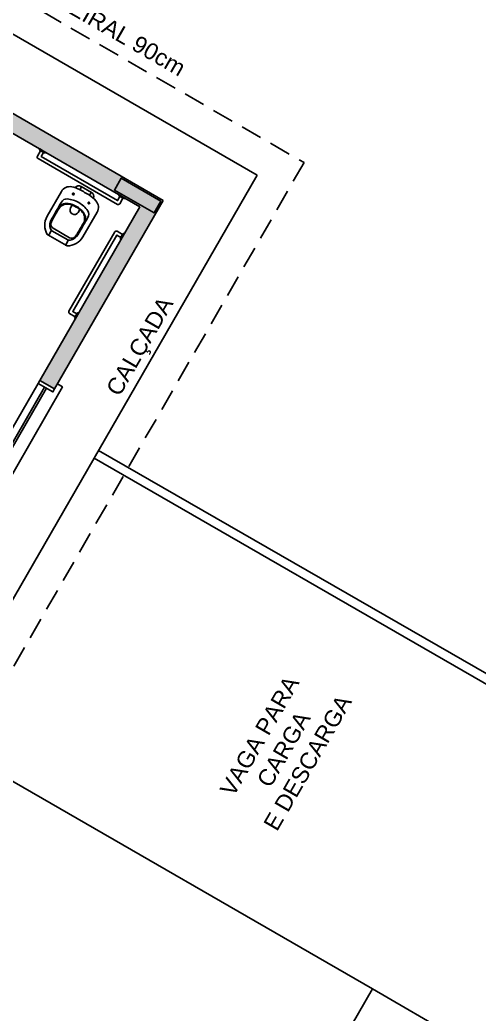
# Model space of a CAD drawing. Extents: x 247 to 523, y 32 to 113.
# Drawn here: x 485.13 to 489.14, y 57.14 to 65.82 of the extents above; entities that cross this region are included whole.
import ezdxf

# ---------------------------------------------------------------- set-up
doc = ezdxf.new("R2010")
doc.units = 0
doc.header["$LTSCALE"] = 0.005
doc.set_wipeout_variables(frame=1)
doc.linetypes.add('TRACEJADO_G', pattern=[0.375, 0.25, -0.125])
for name, color, linetype in [('A-COTAS', 1, 'CONTINUOUS'), ('A-JANEL', 3, 'CONTINUOUS'), ('A-PAREDE', 5, 'CONTINUOUS'), ('A-PISOS-CTEL', 2, 'TRACEJADO_G'), ('A-PISOS-NIVEL', 1, 'CONTINUOUS'), ('ARQ-ALV-VISTA2', 2, 'CONTINUOUS'), ('ARQ-ESQ-VISTA1', 2, 'CONTINUOUS'), ('ARQ-TXT-1_075', 2, 'CONTINUOUS')]:
    doc.layers.add(name, color=color, linetype=linetype)
doc.styles.add('ESC-50-A20', font='arial.ttf', dxfattribs={"height": 0.1})

msp = doc.modelspace()

# ---------------------------------------------------------------- hatches: boundary and pattern name
at = {"layer": 'A-COTAS'}
h = msp.add_hatch(color=253, dxfattribs=at)
h.set_gradient(color1=(173, 173, 173), color2=(173, 173, 173))
h.paths.add_polyline_path([(482.27438, 66.32623), (482.14444, 66.40118), (482.26936, 66.61774), (486.38392, 64.24438), (485.43458, 62.59855), (485.30465, 62.6735), (486.17904, 64.18939), (482.32434, 66.41286)])

# ---------------------------------------------------------------- linework, layer by layer
at = {"layer": 'A-JANEL', "color": 251}
msp.add_line((485.30464, 62.6735), (485.43458, 62.59855), dxfattribs=at)
at = {"layer": 'A-PAREDE', "color": 251}
for p, q in [((486.38392, 64.24438), (482.26936, 66.61774)), ((486.17904, 64.18939), (482.32434, 66.41286)), ((486.38392, 64.24438), (485.43458, 62.59855)), ((486.17904, 64.18939), (485.30464, 62.6735)), ((485.30464, 62.6735), (485.43458, 62.59855))]:
    msp.add_line(p, q, dxfattribs=at)
msp.add_lwpolyline([(486.36343, 64.23888), (486.01694, 64.43874), (485.95699, 64.33479), (486.30348, 64.13493)], close=True, dxfattribs=at)
at = {"layer": 'A-PISOS-NIVEL', "color": 251}
for p, q in [((487.20345, 64.46432), (481.2265, 67.91194)), ((487.20345, 64.46432), (484.3804, 59.57015)), ((485.81706, 62.06081), (501.09457, 53.2808)), ((501.09457, 53.1615), (485.77943, 61.99558)), ((488.21082, 57.36068), (484.3804, 59.57015)), ((482.46479, 47.39911), (488.21082, 57.36068)), ((492.54195, 54.86241), (488.21082, 57.36068))]:
    msp.add_line(p, q, dxfattribs=at)
at = {"layer": 'ARQ-ALV-VISTA2', "color": 251, "ltscale": 0.1}
for points in [[(485.35613, 64.66406, -0.4142136), (485.34247, 64.6604), (485.30782, 64.68038, -0.4142136), (485.30415, 64.69404), (485.35613, 64.66406)], [(486.04911, 64.26434, -0.4142136), (486.03545, 64.26067), (486.0008, 64.28066, -0.4142136), (485.99713, 64.29432), (486.04911, 64.26434)], [(486.01415, 63.90354, -0.4142136), (486.01049, 63.9172), (486.03048, 63.95184, -0.4142136), (486.04413, 63.95551), (486.01415, 63.90354)], [(485.61443, 63.21056, -0.4142136), (485.61076, 63.22422), (485.63075, 63.25886, -0.4142136), (485.64441, 63.26253), (485.61443, 63.21056)]]:
    msp.add_lwpolyline(points, format="xyb", dxfattribs=at)
at = {"layer": 'ARQ-ESQ-VISTA1', "color": 251}
for p, q in [((484.81998, 61.83326), (485.28966, 62.64751)), ((485.34602, 62.615), (484.87656, 61.80108)), ((485.36334, 62.60501), (484.89388, 61.79109))]:
    msp.add_line(p, q, dxfattribs=at)
msp.add_lwpolyline([(485.43458, 62.59855), (485.41959, 62.57256), (485.28966, 62.64751), (485.30465, 62.6735)], close=True, dxfattribs=at)
msp.add_lwpolyline([(484.90994, 61.68901), (484.95325, 61.66403), (485.50287, 62.61688), (485.45956, 62.64186)], dxfattribs=at)

# ---------------------------------------------------------------- texts
at = {"layer": 'ARQ-TXT-1_075', "color": 251, "char_height": 0.144, "attachment_point": 1, "style": 'ESC-50-A20'}
for s, insert, width, rotation in [('PROJEÇÃO COBERTURA - BEIRAL 90cm', (483.24502, 67.37892), 4.355814, 330.022798), ('CALÇADA ', (485.87637, 62.59671), 0.8803808, 60.022798), ('\\pi0.23946;VAGA PARA \\P\\pi0.46768;CARGA \\P\\pi0.16878;E DESCARGA ', (486.75157, 58.89464), 1.6410285, 60.022798)]:
    msp.add_mtext(s, dxfattribs=dict(at, insert=insert, width=width, rotation=rotation))

# ---------------------------------------------------------------- next in the draw order: wipeouts: each hides what was drawn before it
at = {"color": 251, "ltscale": 0.1}
msp.add_wipeout([(485.45604, 63.89661), (485.37452, 63.94365), (485.37049, 63.94765), (485.36769, 63.953), (485.36538, 63.95679), (485.36264, 63.9626), (485.36068, 63.96699), (485.35644, 63.97804), (485.3532, 63.9885), (485.3519, 63.99625), (485.34962, 64.00838), (485.34846, 64.02419), (485.34848, 64.03291), (485.34849, 64.03803), (485.34869, 64.04092), (485.3489, 64.04416), (485.35084, 64.0567), (485.35247, 64.06371), (485.35398, 64.06951), (485.35635, 64.07744), (485.35904, 64.08467), (485.35978, 64.08669), (485.3629, 64.09369), (485.36782, 64.10338), (485.3688, 64.10581), (485.49358, 64.32213), (485.50055, 64.33176), (485.50415, 64.33586), (485.50961, 64.34147), (485.51535, 64.34657), (485.52102, 64.35031), (485.52353, 64.35205), (485.5264, 64.35389), (485.52947, 64.35547), (485.53204, 64.35681), (485.53679, 64.35875), (485.54043, 64.36002), (485.54992, 64.3624), (485.5585, 64.36413), (485.56364, 64.36433), (485.57485, 64.36415), (485.58506, 64.36263), (485.59527, 64.36036), (485.60709, 64.35716), (485.61365, 64.35516), (485.61409, 64.35612), (485.61518, 64.3571), (485.61876, 64.36065), (485.6212, 64.36299), (485.62317, 64.36451), (485.6269, 64.36698), (485.62873, 64.36787), (485.63052, 64.36862), (485.63212, 64.36941), (485.63321, 64.36966), (485.63773, 64.37107), (485.63903, 64.37131), (485.64013, 64.37143), (485.64138, 64.37162), (485.64208, 64.37175), (485.64273, 64.37182), (485.64335, 64.37191), (485.64395, 64.37196), (485.64468, 64.37195), (485.64562, 64.37193), (485.64686, 64.37192), (485.64768, 64.37188), (485.64965, 64.37186), (485.65164, 64.37147), (485.6549, 64.37097), (485.65767, 64.37012), (485.66086, 64.36909), (485.66518, 64.36704), (485.66604, 64.36671), (485.75766, 64.31386), (485.75774, 64.31376), (485.7582, 64.31348), (485.75875, 64.31311), (485.75987, 64.31235), (485.76113, 64.3115), (485.7624, 64.31063), (485.76339, 64.30971), (485.76459, 64.30861), (485.76663, 64.30676), (485.76795, 64.30515), (485.76998, 64.30264), (485.77039, 64.30219), (485.77179, 64.29978), (485.77326, 64.29739), (485.77409, 64.29547), (485.77464, 64.29412), (485.77536, 64.29245), (485.77558, 64.29192), (485.77575, 64.2912), (485.77697, 64.28646), (485.77703, 64.28623), (485.77715, 64.28513), (485.77725, 64.28401), (485.7774, 64.28271), (485.77756, 64.28129), (485.77764, 64.28055), (485.7776, 64.27983), (485.77758, 64.27891), (485.77755, 64.27829), (485.77752, 64.27765), (485.77749, 64.27668), (485.77745, 64.27597), (485.77742, 64.27532), (485.77742, 64.27477), (485.77732, 64.27427), (485.77716, 64.2734), (485.77675, 64.27128), (485.77646, 64.26969), (485.77634, 64.26908), (485.7744, 64.26378), (485.77391, 64.26323), (485.77421, 64.26249), (485.7752, 64.26186), (485.77839, 64.25882), (485.78227, 64.25502), (485.78612, 64.25135), (485.79717, 64.23887), (485.80176, 64.23288), (485.80452, 64.22844), (485.80675, 64.22421), (485.80929, 64.21921), (485.81097, 64.21511), (485.81186, 64.21279), (485.81309, 64.20806), (485.81426, 64.20403), (485.81576, 64.19602), (485.81622, 64.18982), (485.8163, 64.18419), (485.81596, 64.17887), (485.81564, 64.17317), (485.81451, 64.16687), (485.81321, 64.16133), (485.81191, 64.15721), (485.81013, 64.15217), (485.80949, 64.15045), (485.80915, 64.14962), (485.80847, 64.14829), (485.80663, 64.14475), (485.80598, 64.14354), (485.80534, 64.14221), (485.80538, 64.14219), (485.68064, 63.92594), (485.67569, 63.91833), (485.67278, 63.91412), (485.67093, 63.9116), (485.6688, 63.90859), (485.66673, 63.90612), (485.66471, 63.90352), (485.66291, 63.90139), (485.66143, 63.89964), (485.66072, 63.89889), (485.66003, 63.89816), (485.65857, 63.89669), (485.64963, 63.88804), (485.64697, 63.88573), (485.64369, 63.88289), (485.64198, 63.88163), (485.64063, 63.88058), (485.63888, 63.87921), (485.63662, 63.87742), (485.63403, 63.87568), (485.63261, 63.87469), (485.62918, 63.87246), (485.62421, 63.86943), (485.61534, 63.86462), (485.61281, 63.86346), (485.60224, 63.85916), (485.59507, 63.85639), (485.58685, 63.85391), (485.57093, 63.85066), (485.56172, 63.84954), (485.55315, 63.84864), (485.54267, 63.84857), (485.53866, 63.84939), (485.53757, 63.84958)], dxfattribs=at).dxf.layer = 'ARQ-ALV-VISTA2'

# ---------------------------------------------------------------- next in the draw order: hatches: boundary and pattern name
at = {"layer": 'A-COTAS'}
h = msp.add_hatch(color=253, dxfattribs=at)
h.set_gradient(color1=(173, 173, 173), color2=(173, 173, 173))
h.paths.add_polyline_path([(482.62101, 66.39681), (482.27452, 66.59668), (482.21457, 66.49273), (482.56106, 66.29287)])
h.paths.add_polyline_path([(486.36343, 64.23888), (486.01694, 64.43874), (485.95699, 64.33479), (486.30348, 64.13493)])
h.paths.add_polyline_path([(479.65068, 61.80771), (479.85055, 62.1542), (479.7466, 62.21416), (479.54674, 61.86767)])
h.paths.add_polyline_path([(483.63532, 59.50929), (483.83518, 59.85578), (483.73123, 59.91574), (483.53137, 59.56925)])
h.paths.add_polyline_path([(481.16702, 55.23014), (480.82053, 55.43001), (480.76057, 55.32606), (481.10706, 55.1262)])
h.paths.add_polyline_path([(477.42493, 57.38866), (477.07844, 57.58852), (477.01848, 57.48457), (477.36497, 57.28471)])
h.paths.add_polyline_path([(478.56881, 50.72578), (478.22232, 50.92564), (478.16236, 50.82169), (478.50885, 50.62183)])
h.paths.add_polyline_path([(474.82672, 52.88429), (474.48023, 53.08415), (474.42027, 52.98021), (474.76676, 52.78034)])

# ---------------------------------------------------------------- next in the draw order: linework, layer by layer
at = {"layer": 'A-PISOS-CTEL', "color": 251, "linetype": 'TRACEJADO_G', "ltscale": 150}
msp.add_lwpolyline([(471.82785, 53.41926), (480.5968, 68.6215), (487.61321, 64.57429), (478.84426, 49.37205)], close=True, dxfattribs=at)
at = {"layer": 'ARQ-ALV-VISTA2', "color": 251, "ltscale": 0.1}
for p, q in [((485.37452, 63.94365), (485.53757, 63.84958)), ((485.5341, 63.86312), (485.5519, 63.89397)), ((485.53757, 63.84958), (485.52911, 63.85447))]:
    msp.add_line(p, q, dxfattribs=at)
for points in [[(485.31215, 64.67789), (485.28467, 64.63024, 0.4142136), (485.29017, 64.60976), (485.98315, 64.21003, 0.4142136), (486.00364, 64.21553), (486.03112, 64.26317)], [(485.5341, 63.86312, 0.4079058), (485.53757, 63.84958, 0.1315369), (485.54253, 63.84814, 0.2738632), (485.68064, 63.92594), (485.80542, 64.14225, 0.319419), (485.79602, 64.24074, 0.0747134), (485.73984, 64.28885, 0.0178988), (485.65331, 64.33876, 0.0747134), (485.58354, 64.3633, 0.319419), (485.49358, 64.32213), (485.3688, 64.10581, 0.2738632), (485.37061, 63.94731, 0.1364879), (485.37452, 63.94365, 0.4022441), (485.3878, 63.9475), (485.4056, 63.97836, 0.337727), (485.40477, 63.98478)], [(485.61409, 64.35612, -0.3789089), (485.66604, 64.36671), (485.75766, 64.31386, -0.3789089), (485.7745, 64.26359)], [(485.6772, 64.36027, 0.4142136), (485.66506, 64.35701), (485.65413, 64.33807)], [(485.7465, 64.3203, -0.4142136), (485.74976, 64.30816), (485.73883, 64.28921)], [(485.46196, 64.17393, -0.3055382), (485.55106, 64.2179, -0.0974482), (485.62642, 64.19218, -0.0974482), (485.68641, 64.13982, -0.3055382), (485.69296, 64.04068)], [(485.58836, 64.20269), (485.57436, 64.17843, 1), (485.64058, 64.14023)], [(486.02798, 63.94751), (485.98033, 63.97499, 0.4142136), (485.95985, 63.9695), (485.56012, 63.27652, 0.4142136), (485.56562, 63.25603), (485.61326, 63.22855)]]:
    msp.add_lwpolyline(points, format="xyb", dxfattribs=at)
for points in [[(485.33814, 64.6629), (485.31815, 64.62825), (485.98514, 64.24351), (486.00513, 64.27816)], [(485.65458, 64.1645), (485.64007, 64.13934)], [(486.01299, 63.92153), (485.97834, 63.94151), (485.5936, 63.27452), (485.62825, 63.25453)]]:
    msp.add_lwpolyline(points, dxfattribs=at)
for points in [[(485.72346, 64.15397, -0.2959563), (485.72558, 64.09595, 0.0080034), (485.63952, 63.94669, -0.2196694), (485.57035, 63.89612, -0.1825003), (485.551, 63.89928), (485.41064, 63.98025, -0.1825004), (485.39822, 63.99541, -0.2196695), (485.40736, 64.08061, 0.0080034), (485.49348, 64.22983, -0.2959562), (485.54475, 64.25705, -0.1093424), (485.64552, 64.22529, -0.1093424)], [(485.60217, 64.30669, 1), (485.59462, 64.2936, 1)], [(485.73769, 64.22852, 1), (485.73014, 64.21544, 1)], [(485.65458, 64.1645, -0.0429944), (485.67846, 64.13983, -0.3122724), (485.6858, 64.04604, 0.0050697), (485.63175, 63.95101, -0.1079964), (485.60541, 63.9211, -0.2975085), (485.56484, 63.91886), (485.42066, 64.00202, -0.2975085), (485.40229, 64.03826, -0.1079963), (485.41499, 64.07604, 0.0050697), (485.47018, 64.17041, -0.3122724), (485.55505, 64.21102, -0.0912938), (485.62331, 64.18679, -0.0481106)]]:
    msp.add_lwpolyline(points, format="xyb", close=True, dxfattribs=at)
msp.add_arc((485.55652, 63.89131), 0.00533, 75.377947, 150.022803, dxfattribs=at)

doc.saveas('drawing.dxf')
